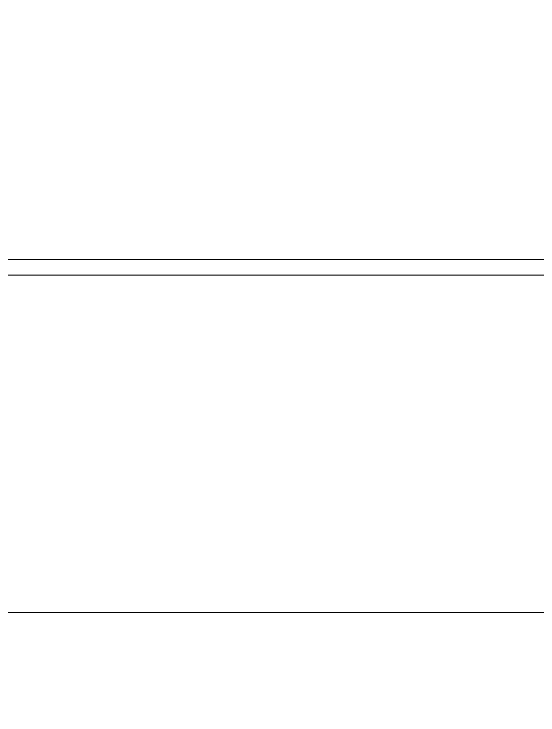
# Model space of a CAD drawing. Header units: millimetres. Extents: x 0 to 2179, y -898 to 6.
# Drawn here: x 187.134 to 187.515, y -162.779 to -162.27 of the extents above; entities that cross this region are included whole.
import ezdxf

# ---------------------------------------------------------------- set-up
doc = ezdxf.new("R2010")
doc.units = ezdxf.units.MM
doc.layers.add('I-FURN', color=7, linetype='Continuous', lineweight=5)

# ---------------------------------------------------------------- blocks, each defined once
blk = doc.blocks.new('FamilyGeomCombination_1076804-_3D_')
at = {"layer": 'I-FURN', "color": 253, "true_color": 0xa79f92}
mesh = blk.add_polyface(dxfattribs=at)
corners = [(684.10138, -157.44055, 274.53658), (684.10138, -166.1747, 260.82916), (684.10138, -177.72403, 249.39272), (684.10138, -191.51658, 240.79363), (684.10138, -206.86932, 235.45772), (684.10138, -223.02198, 233.64923), (187.12571, -223.02198, 233.64923), (187.12571, -206.86932, 235.45772), (187.12571, -191.51658, 240.79363), (187.12571, -177.72403, 249.39272), (187.12571, -166.1747, 260.82916), (187.12571, -157.44055, 274.53658)]
mesh.append_faces([[corners[k] for k in face] for face in [(6, 7, 4, 5)]], dxfattribs={"vtx1": -1, "color": 253})
mesh.append_faces([[corners[k] for k in face] for face in [(7, 8, 3, 4), (2, 3, 8, 9), (9, 10, 1, 2)]], dxfattribs={"vtx1": -1, "vtx3": -1, "color": 253})
mesh.append_faces([[corners[k] for k in face] for face in [(10, 11, 0, 1)]], dxfattribs={"vtx3": -1, "color": 253})
mesh = blk.add_polyface(dxfattribs=at)
corners = [(684.10138, -223.02198, 392.47494), (684.10138, -207.35912, 390.82757), (684.10138, -192.38176, 385.95753), (684.10138, -178.74536, 378.07796), (684.10138, -167.04673, 367.53372), (684.10138, -157.79786, 354.78628), (187.12571, -157.79786, 354.78628), (187.12571, -167.04673, 367.53372), (187.12571, -178.74536, 378.07796), (187.12571, -192.38176, 385.95753), (187.12571, -207.35912, 390.82757), (187.12571, -223.02198, 392.47494)]
mesh.append_faces([[corners[k] for k in face] for face in [(6, 7, 4, 5)]], dxfattribs={"vtx1": -1, "color": 253})
mesh.append_faces([[corners[k] for k in face] for face in [(7, 8, 3, 4), (2, 3, 8, 9), (9, 10, 1, 2)]], dxfattribs={"vtx1": -1, "vtx3": -1, "color": 253})
mesh.append_faces([[corners[k] for k in face] for face in [(10, 11, 0, 1)]], dxfattribs={"vtx3": -1, "color": 253})
blk = doc.blocks.new('FamilyGeomCombination_1076807-_3D_')
at = {"layer": 'I-FURN', "color": 253, "true_color": 0xa79f92}
mesh = blk.add_polyface(dxfattribs=at)
corners = [(177.00916, -139.54159, 800.08969), (177.00916, -153.07576, 793.51485), (177.00916, -164.59691, 783.83678), (177.00916, -173.4088, 771.64036), (177.00916, -178.97889, 757.66265), (694.21793, -178.97889, 757.66265), (694.21793, -173.4088, 771.64036), (694.21793, -164.59691, 783.83678), (694.21793, -153.07576, 793.51485), (694.21793, -139.54159, 800.08969)]
mesh.append_faces([[corners[k] for k in face] for face in [(0, 1, 8, 9)]], dxfattribs={"vtx1": -1, "color": 253})
mesh.append_faces([[corners[k] for k in face] for face in [(7, 8, 1, 2), (2, 3, 6, 7)]], dxfattribs={"vtx1": -1, "vtx3": -1, "color": 253})
mesh.append_faces([[corners[k] for k in face] for face in [(3, 4, 5, 6)]], dxfattribs={"vtx3": -1, "color": 253})
mesh = blk.add_polyface(dxfattribs=at)
corners = [(177.00916, -162.46017, 368.3617), (177.00916, -161.68866, 368.06774), (177.00916, -160.87445, 367.93101), (177.00916, -160.04925, 367.95684), (694.21793, -160.04925, 367.95684), (694.21793, -160.87445, 367.93101), (694.21793, -161.68866, 368.06774), (694.21793, -162.46017, 368.3617)]
mesh.append_faces([[corners[k] for k in face] for face in [(4, 5, 2, 3)]], dxfattribs={"vtx1": -1, "color": 253})
mesh.append_faces([[corners[k] for k in face] for face in [(1, 2, 5, 6)]], dxfattribs={"vtx1": -1, "vtx3": -1, "color": 253})
mesh.append_faces([[corners[k] for k in face] for face in [(6, 7, 0, 1)]], dxfattribs={"vtx3": -1, "color": 253})
mesh = blk.add_polyface(dxfattribs=at)
corners = [(177.00916, -163.556, 369.5598), (177.00916, -163.29315, 369.07419), (177.00916, -162.92047, 368.66673), (177.00916, -162.46017, 368.3617), (694.21793, -162.46017, 368.3617), (694.21793, -162.92047, 368.66673), (694.21793, -163.29315, 369.07419), (694.21793, -163.556, 369.5598)]
mesh.append_faces([[corners[k] for k in face] for face in [(4, 5, 2, 3)]], dxfattribs={"vtx1": -1, "color": 253})
mesh.append_faces([[corners[k] for k in face] for face in [(1, 2, 5, 6)]], dxfattribs={"vtx1": -1, "vtx3": -1, "color": 253})
mesh.append_faces([[corners[k] for k in face] for face in [(6, 7, 0, 1)]], dxfattribs={"vtx3": -1, "color": 253})

msp = doc.modelspace()

# ---------------------------------------------------------------- block references
at = {"layer": 'I-FURN', "color": 253, "true_color": 0xa79f92}
for name in ['FamilyGeomCombination_1076807-_3D_', 'FamilyGeomCombination_1076804-_3D_']:
    msp.add_blockref(name, (0, 0), dxfattribs=at)

# ---------------------------------------------------------------- meshes
mesh = msp.add_polyface(dxfattribs=at)
corners = [(108.58854, -162.70493, 177.59605), (108.58854, -162.44875, 173.5722), (108.58854, -161.27471, 169.71491), (108.58854, -159.24567, 166.23067), (108.58854, -156.47022, 163.30596), (108.58854, -153.09694, 161.09734), (108.58854, -149.30639, 159.72304), (108.58854, -145.30146, 159.25662), (2070.7391, -145.30146, 159.25662), (2070.7391, -149.30639, 159.72304), (2070.7391, -153.09694, 161.09734), (2070.7391, -156.47022, 163.30596), (2070.7391, -159.24567, 166.23067), (2070.7391, -161.27471, 169.71491), (2070.7391, -162.44875, 173.5722), (2070.7391, -162.70493, 177.59605)]
mesh.append_faces([[corners[k] for k in face] for face in [(1, 14, 15, 0)]], dxfattribs={"vtx0": -1, "color": 253})
mesh.append_faces([[corners[k] for k in face] for face in [(6, 9, 10, 5), (5, 10, 11, 4), (4, 11, 12, 3), (3, 12, 13, 2), (2, 13, 14, 1)]], dxfattribs={"vtx0": -1, "vtx2": -1, "color": 253})
mesh.append_faces([[corners[k] for k in face] for face in [(7, 8, 9, 6)]], dxfattribs={"vtx2": -1, "color": 253})
mesh = msp.add_polyface(dxfattribs=at)
corners = [(108.58854, -159.84712, 232.1262), (108.58854, -162.70493, 177.59605), (2070.7391, -162.70493, 177.59605), (2070.7391, -159.84712, 232.1262)]
mesh.append_faces([[corners[k] for k in face] for face in [(3, 0, 1, 2)]], dxfattribs={"color": 253})

doc.saveas('drawing.dxf')
